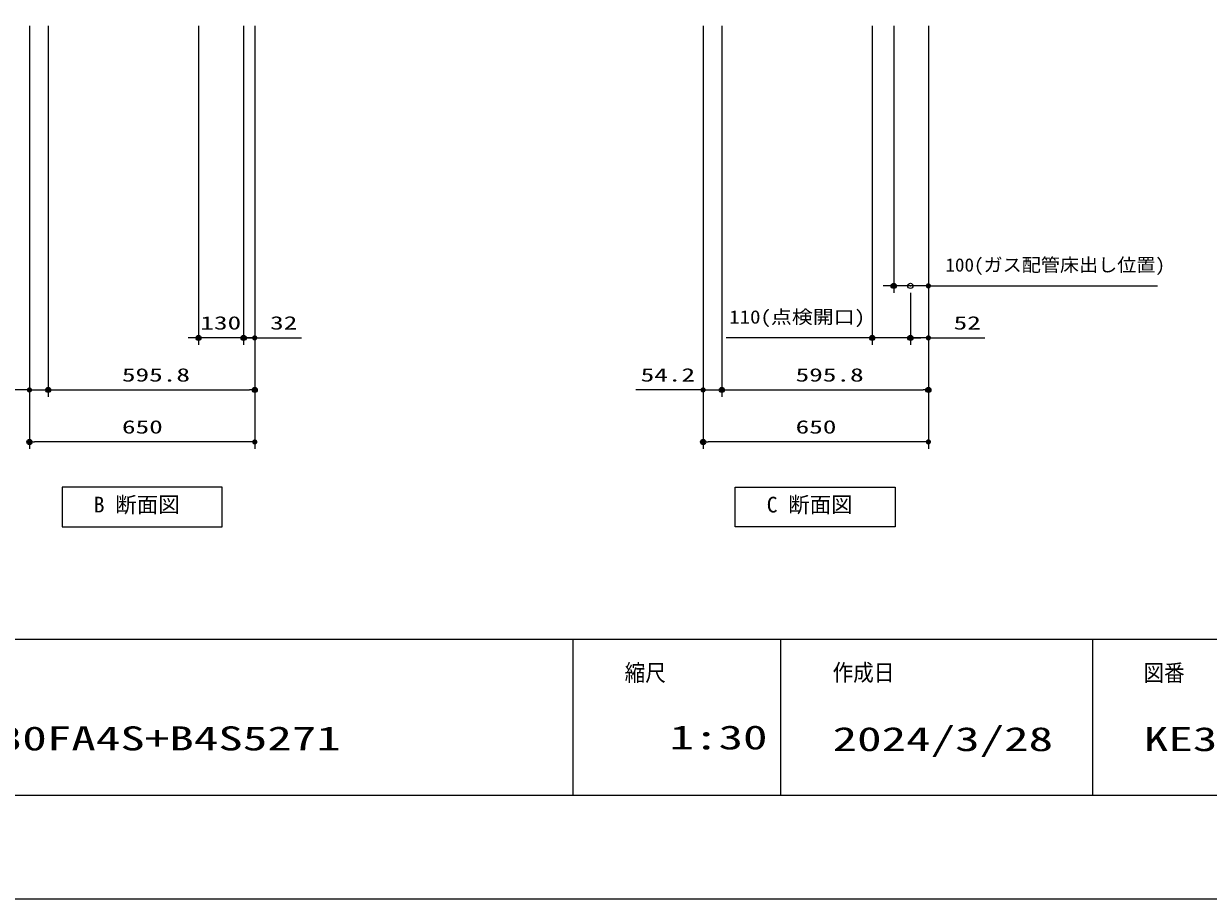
# Model space of a CAD drawing. Units: millimetres, scale not verified. Extents: x -9797 to 9797, y -4555 to 4555.
# Drawn here: x -2131 to 1287, y -4455 to -1930 of the extents above; entities that cross this region are included whole.
import ezdxf
from ezdxf.enums import TextEntityAlignment as Align

# ---------------------------------------------------------------- set-up
doc = ezdxf.new("R2010")
doc.units = ezdxf.units.MM
doc.header["$LTSCALE"] = 30
doc.header["$PDMODE"] = 32
doc.header["$PDSIZE"] = 15
for name, color, linetype, lineweight in [('0-0_0', 7, 'Continuous', 25), ('0-2_寸法ﾚｲﾔｰ', 30, 'Continuous', 13), ('0-3_DEFPOINTS', 7, 'Continuous', 25), ('0-6_図面枠', 3, 'Continuous', 15)]:
    doc.layers.add(name, color=color, linetype=linetype, lineweight=lineweight)
doc.styles.add('ＭＳ ゴシック', font='')
doc.styles.get('ＭＳ ゴシック').set_extended_font_data('MS Gothic')

# ---------------------------------------------------------------- blocks, each defined once
blk = doc.blocks.new('Bdanmenzu')
at = {"layer": '0-6_図面枠'}
blk.add_lwpolyline([(13844.8, 3455.1), (0, 3455.1), (0, 0), (13844.8, 0)], close=True, dxfattribs=at)
at = {"layer": '0-6_図面枠', "style": 'ＭＳ ゴシック'}
blk.add_text('B 断面図', height=1364, dxfattribs=at).set_placement((2741, 841.4), align=Align.BOTTOM_LEFT)
blk = doc.blocks.new('Cdanmenzu')
at = {"layer": '0-6_図面枠'}
blk.add_lwpolyline([(0, 3455.1), (13844.8, 3455.1), (13844.8, 0), (0, 0)], close=True, dxfattribs=at)
at = {"layer": '0-6_図面枠', "style": 'ＭＳ ゴシック'}
blk.add_text('C 断面図', height=1364, dxfattribs=at).set_placement((2739.6, 841.4), align=Align.BOTTOM_LEFT)
blk = doc.blocks.new('_DOT')
at = {"layer": '0-0_0', "color": 30}
blk.add_line((-15, 0), (-30, 0), dxfattribs=at)
for points in [[(0, 0), (-15, 0), (-14.88, 1.88)], [(0, 0), (-14.88, -1.88), (-15, 0)], [(0, 0), (-14.88, 1.88), (-14.53, 3.73)], [(0, 0), (-14.53, -3.73), (-14.88, -1.88)], [(0, 0), (-14.53, 3.73), (-13.95, 5.52)], [(0, 0), (-13.95, -5.52), (-14.53, -3.73)], [(0, 0), (-13.95, 5.52), (-13.14, 7.23)], [(0, 0), (-13.14, -7.23), (-13.95, -5.52)], [(0, 0), (-13.14, 7.23), (-12.14, 8.82)], [(0, 0), (-12.14, -8.82), (-13.14, -7.23)], [(0, 0), (-12.14, 8.82), (-10.93, 10.27)], [(0, 0), (-10.93, -10.27), (-12.14, -8.82)], [(0, 0), (-10.93, 10.27), (-9.56, 11.56)], [(0, 0), (-9.56, -11.56), (-10.93, -10.27)], [(0, 0), (-9.56, 11.56), (-8.04, 12.66)], [(0, 0), (-8.04, -12.66), (-9.56, -11.56)], [(0, 0), (-8.04, 12.66), (-6.39, 13.57)], [(0, 0), (-6.39, -13.57), (-8.04, -12.66)], [(0, 0), (-6.39, 13.57), (-4.64, 14.27)], [(0, 0), (-4.64, -14.27), (-6.39, -13.57)], [(0, 0), (-4.64, 14.27), (-2.81, 14.73)], [(0, 0), (-2.81, -14.73), (-4.64, -14.27)], [(0, 0), (-2.81, 14.73), (-0.94, 14.97)], [(0, 0), (-0.94, -14.97), (-2.81, -14.73)], [(0, 0), (-0.94, 14.97), (0.94, 14.97)], [(0, 0), (0.94, -14.97), (-0.94, -14.97)], [(0, 0), (0.94, 14.97), (2.81, 14.73)], [(0, 0), (2.81, 14.73), (4.64, 14.27)], [(0, 0), (4.64, 14.27), (6.39, 13.57)], [(0, 0), (6.39, 13.57), (8.04, 12.66)], [(0, 0), (8.04, 12.66), (9.56, 11.56)], [(0, 0), (9.56, 11.56), (10.93, 10.27)], [(0, 0), (10.93, 10.27), (12.14, 8.82)], [(0, 0), (12.14, 8.82), (13.14, 7.23)], [(0, 0), (13.14, 7.23), (13.95, 5.52)], [(0, 0), (13.95, 5.52), (14.53, 3.73)], [(0, 0), (14.53, 3.73), (14.88, 1.88)], [(0, 0), (14.88, 1.88), (15, 0)], [(0, 0), (2.81, -14.73), (0.94, -14.97)], [(0, 0), (4.64, -14.27), (2.81, -14.73)], [(0, 0), (6.39, -13.57), (4.64, -14.27)], [(0, 0), (8.04, -12.66), (6.39, -13.57)], [(0, 0), (9.56, -11.56), (8.04, -12.66)], [(0, 0), (10.93, -10.27), (9.56, -11.56)], [(0, 0), (12.14, -8.82), (10.93, -10.27)], [(0, 0), (13.14, -7.23), (12.14, -8.82)], [(0, 0), (13.95, -5.52), (13.14, -7.23)], [(0, 0), (14.53, -3.73), (13.95, -5.52)], [(0, 0), (14.88, -1.88), (14.53, -3.73)], [(0, 0), (15, 0), (14.88, -1.88)]]:
    blk.add_solid(points, dxfattribs=at)

msp = doc.modelspace()

# ---------------------------------------------------------------- linework, layer by layer
at = {"layer": '0-0_0'}
for p, q in [((-547.23, -3705), (-547.23, -4155)), ((52.77, -3705), (52.77, -4155)), ((952.77, -3705), (952.77, -4155))]:
    msp.add_line(p, q, dxfattribs=at)
at = {"layer": '0-2_寸法ﾚｲﾔｰ'}
for p, q in [((-2114.55, -1935.93), (-2114.55, -3155.93)), ((-2114.55, -1935.93), (-2114.55, -3005.93)), ((-2060.35, -1935.93), (-2060.35, -3005.93)), ((-2060.35, -1935.93), (-2060.35, -3005.93)), ((-1626.55, -1935.93), (-1626.55, -2855.93)), ((-1496.55, -1935.93), (-1496.55, -2855.93)), ((-1496.55, -1935.93), (-1496.55, -2855.93)), ((-1464.55, -1935.93), (-1464.55, -3155.93)), ((-1464.55, -1935.93), (-1464.55, -2855.93)), ((-1464.55, -1935.93), (-1464.55, -3005.93)), ((-170.93, -1935.93), (-170.93, -3155.93)), ((-170.93, -1935.93), (-170.93, -3005.93)), ((-116.74, -1935.93), (-116.74, -3005.93)), ((-116.74, -1935.93), (-116.74, -3005.93)), ((317.07, -1935.93), (317.07, -2855.93)), ((379.06, -1935.93), (379.06, -2705.93)), ((479.07, -1935.93), (479.07, -2705.93)), ((479.07, -1935.93), (479.07, -3155.93)), ((479.07, -1935.93), (479.07, -3005.93)), ((479.07, -1935.93), (479.07, -2855.93)), ((364.06, -2685.93), (349.06, -2685.93)), ((479.07, -2685.93), (379.06, -2685.93)), ((479.07, -2685.93), (1140.3, -2685.93)), ((494.07, -2685.93), (509.07, -2685.93)), ((427.07, -2705.93), (427.07, -2855.93)), ((427.07, -2705.93), (427.07, -2855.93)), ((-1641.55, -2835.93), (-1656.55, -2835.93)), ((-1496.55, -2835.93), (-1626.55, -2835.93)), ((-1511.55, -2835.93), (-1526.55, -2835.93)), ((-1464.55, -2835.93), (-1496.55, -2835.93)), ((-1481.55, -2835.93), (-1466.55, -2835.93)), ((-1464.55, -2835.93), (-1329.79, -2835.93)), ((-1449.55, -2835.93), (-1434.55, -2835.93)), ((317.07, -2835.93), (-104.17, -2835.93)), ((302.07, -2835.93), (287.07, -2835.93)), ((427.07, -2835.93), (317.07, -2835.93)), ((412.07, -2835.93), (397.07, -2835.93)), ((479.07, -2835.93), (427.07, -2835.93)), ((442.07, -2835.93), (457.07, -2835.93)), ((479.07, -2835.93), (642.4, -2835.93)), ((494.07, -2835.93), (509.07, -2835.93)), ((-2114.55, -2985.93), (-2306.45, -2985.93)), ((-2129.55, -2985.93), (-2144.55, -2985.93)), ((-2114.55, -2985.93), (-2060.35, -2985.93)), ((-2045.35, -2985.93), (-1479.55, -2985.93)), ((-2045.35, -2985.93), (-2030.35, -2985.93)), ((-170.93, -2985.93), (-365.34, -2985.93)), ((-185.93, -2985.93), (-200.93, -2985.93)), ((-170.93, -2985.93), (-116.74, -2985.93)), ((-101.74, -2985.93), (464.07, -2985.93)), ((-101.74, -2985.93), (-86.74, -2985.93)), ((-1479.55, -3135.93), (-2099.55, -3135.93)), ((464.07, -3135.93), (-155.93, -3135.93))]:
    msp.add_line(p, q, dxfattribs=at)
at = {"layer": '0-3_DEFPOINTS'}
msp.add_line((2902.77, -4455), (-9697.23, -4455), dxfattribs=at)
for p in [(379.06, -2685.93), (427.07, -2685.93), (427.07, -2685.93), (-1626.55, -2835.93), (-1496.55, -2835.93), (317.07, -2835.93), (427.07, -2835.93), (-2060.35, -2985.93), (-1464.55, -2985.93), (-116.74, -2985.93), (479.07, -2985.93), (-2114.55, -3135.93), (-170.93, -3135.93)]:
    msp.add_point(p, dxfattribs=at)
at = {"layer": '0-6_図面枠'}
msp.add_line((-9397.23, -3705), (2602.77, -3705), dxfattribs=at)
msp.add_lwpolyline([(-9397.23, -4155), (2602.77, -4155), (2602.77, 4155), (-9397.23, 4155)], close=True, dxfattribs=at)

# ---------------------------------------------------------------- block references
at = {"layer": '0-0_0', "xscale": 0.03333333, "yscale": 0.03333333}
for name, p in [('Bdanmenzu', (-2020.29, -3381.1)), ('Cdanmenzu', (-78.68, -3381.1))]:
    msp.add_blockref(name, p, dxfattribs=at)
at = {"layer": '0-2_寸法ﾚｲﾔｰ', "xscale": 0.5, "yscale": 0.5}
for p in [(379.06, -2685.93), (-1626.55, -2835.93), (-1496.55, -2835.93), (317.07, -2835.93), (427.07, -2835.93), (-2114.55, -2985.93), (-1464.55, -2985.93), (-170.93, -2985.93), (479.07, -2985.93), (-1464.55, -3135.93), (479.07, -3135.93)]:
    msp.add_blockref('_DOT', p, dxfattribs=at)
at = {"layer": '0-2_寸法ﾚｲﾔｰ', "xscale": 0.5, "yscale": 0.5, "rotation": 180}
for p in [(479.07, -2685.93), (-1496.55, -2835.93), (-1464.55, -2835.93), (427.07, -2835.93), (479.07, -2835.93), (-2060.35, -2985.93), (-2060.35, -2985.93), (-116.74, -2985.93), (-116.74, -2985.93), (-2114.55, -3135.93), (-170.93, -3135.93)]:
    msp.add_blockref('_DOT', p, dxfattribs=at)

# ---------------------------------------------------------------- texts
at = {"layer": '0-2_寸法ﾚｲﾔｰ', "style": 'ＭＳ ゴシック'}
for s, height, width, p in [('100(ガス配管床出し位置)', 38.48, 1.05, (528.3, -2656.19)), ('110(点検開口)', 38.48, 1.15, (-95.6, -2806.19)), ('130', 38.49, 1.5, (-1621.55, -2823.33)), ('32', 38.49, 1.5, (-1420.26, -2823.33)), ('52', 38.49, 1.5, (551.92, -2823.33)), ('595.8', 38.49, 1.5, (-1847.76, -2973.33)), ('54.2', 38.49, 1.5, (-351.05, -2973.33)), ('595.8', 38.49, 1.5, (95.95, -2973.33)), ('650', 38.49, 1.5, (-1847.64, -3123.33)), ('650', 38.49, 1.5, (95.97, -3123.33))]:
    msp.add_text(s, height=height, dxfattribs=dict(at, width=width)).set_placement(p, align=Align.BOTTOM_LEFT)
at = {"layer": '0-6_図面枠', "style": 'ＭＳ ゴシック'}
for s, height, width, p in [('縮尺', 48.39, 0.9, (-397.23, -3840.29)), ('作成日', 48.39, 0.9, (202.77, -3839.73)), ('図番', 48.39, 0.9, (1099.74, -3840.55)), ('KE30FA4S+B4S5271', 69.28, 1.5, (-2347.23, -4046.39)), ('1:30', 69.28, 1.5, (-267.8, -4043.47)), ('2024/3/28', 69.28, 1.5, (202.77, -4048.32)), ('KE30FA4S+B4S5271-01', 69.28, 1.5, (1100.77, -4048.32))]:
    msp.add_text(s, height=height, dxfattribs=dict(at, width=width)).set_placement(p, align=Align.BOTTOM_LEFT)

doc.saveas('drawing.dxf')
